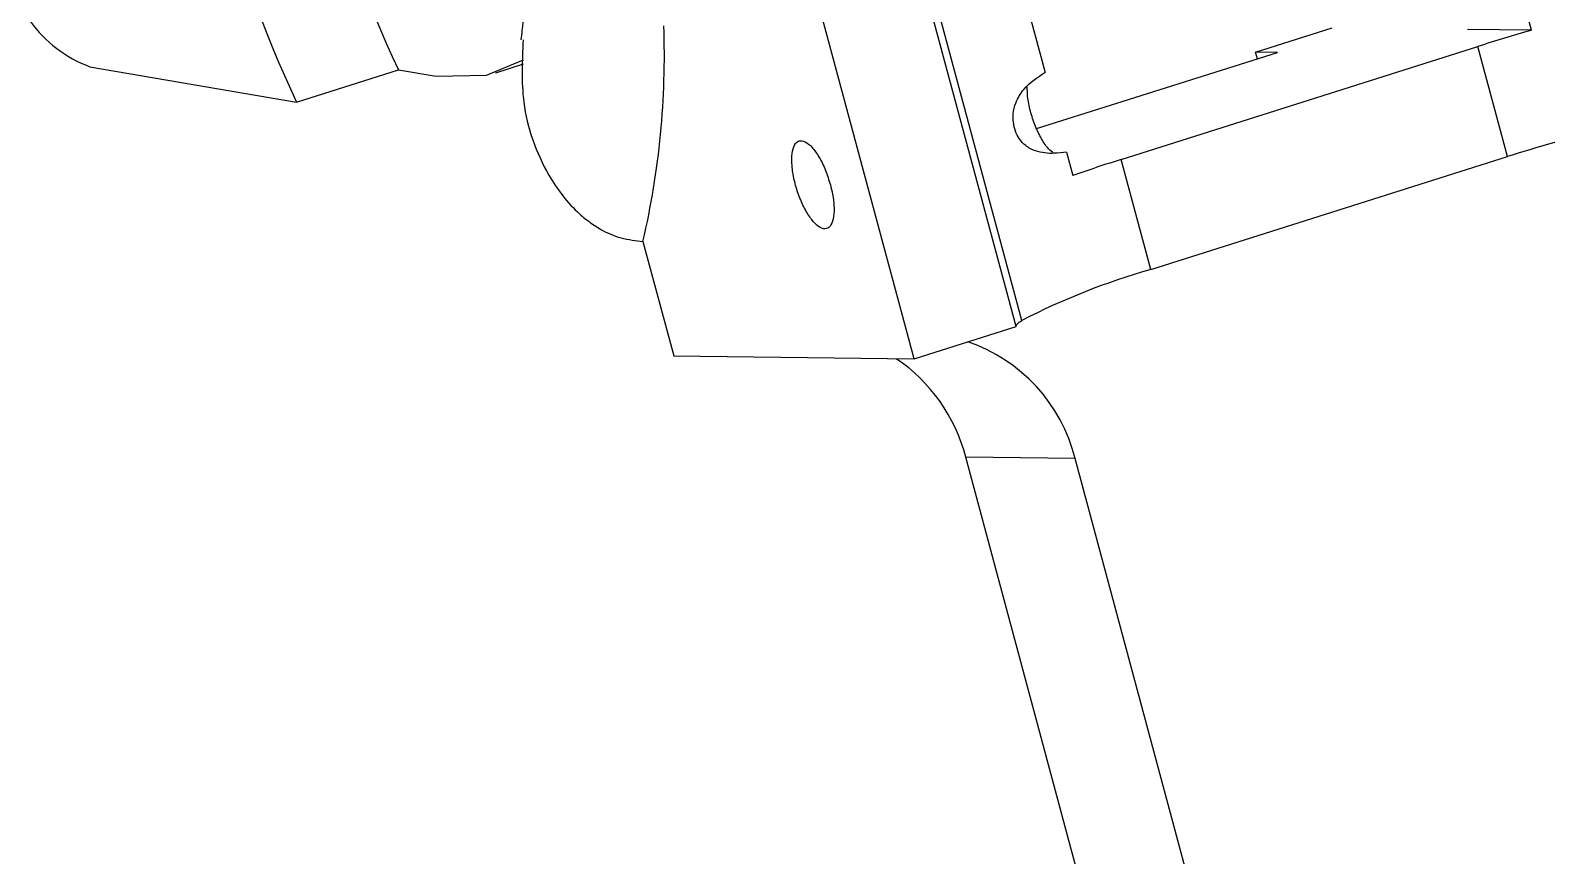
# Model space of a CAD drawing. Header units: millimetres. Extents: x 15 to 1184, y 5 to 836.
# Drawn here: x 787.28 to 813.7, y 581.15 to 595.53 of the extents above; entities that cross this region are included whole.
import ezdxf

# ---------------------------------------------------------------- set-up
doc = ezdxf.new("R2010")
doc.units = ezdxf.units.MM
doc.layers.get('0').update_dxf_attribs({"lineweight": 18})

msp = doc.modelspace()

# ---------------------------------------------------------------- linework, layer by layer
at = {"color": 7, "linetype": 'Continuous', "lineweight": 25}
for p, q in [((804.454, 590.367), (797.737, 615.317)), ((802.678, 589.804), (796.344, 613.335)), ((804.554, 590.474), (802.229, 599.111)), ((804.407, 596.836), (804.957, 594.796)), ((813.431, 595.529), (813.321, 595.938)), ((808.625, 595.15), (809.957, 595.571)), ((813.431, 595.529), (812.318, 595.543)), ((804.811, 593.816), (809.006, 595.145)), ((806.283, 593.28), (812.497, 595.248)), ((809.006, 595.145), (808.625, 595.15)), ((808.656, 595.034), (808.625, 595.15)), ((813.014, 593.329), (812.497, 595.248)), ((788.313, 594.895), (791.915, 594.28)), ((791.915, 594.28), (793.691, 594.843)), ((793.691, 594.843), (794.347, 594.731)), ((795.386, 594.79), (795.868, 594.943)), ((805.331, 593.407), (805.441, 592.998)), ((806.799, 591.36), (806.283, 593.28)), ((806.799, 591.36), (813.014, 593.329)), ((797.951, 591.851), (798.488, 589.856)), ((802.678, 589.804), (804.454, 590.367)), ((798.488, 589.856), (802.678, 589.804)), ((805.481, 588.069), (803.576, 588.092)), ((806.7, 576.489), (803.576, 588.092)), ((808.581, 576.553), (805.481, 588.069))]:
    msp.add_line(p, q, dxfattribs=at)
for points in [[(794.347, 594.731), (795.225, 594.746), (795.868, 595.016)], [(804.454, 590.367), (804.453, 590.377), (804.456, 590.388), (804.463, 590.4), (804.474, 590.413), (804.488, 590.427), (804.506, 590.442), (804.528, 590.457), (804.554, 590.474)]]:
    msp.add_lwpolyline(points, dxfattribs=at)
for centre, radius, start, end in [((811.153, 603.129), 19.329, 181.3116, 205.3839), ((809.378, 602.566), 19.329, 181.3116, 205.3839), ((789.09, 596.985), 2.23, 215.5876, 249.6139), ((784.029, 595.093), 14.295, 346.8912, 2.0563), ((822.778, 562.736), 34.099, 105.9098, 107.5482), ((823.779, 559.24), 35.748, 102.0359, 107.5252), ((814.023, 568.758), 25.714, 107.5191, 109.4972), ((810.093, 579.731), 12.087, 105.8135, 117.2752), ((802.691, 587.379), 2.873, 13.8876, 71.2811), ((800.702, 587.348), 2.969, 14.5189, 55.9551)]:
    msp.add_arc(centre, radius, start, end, dxfattribs=at)
for points, knots in [([(795.848, 597.219), (795.855, 597.07), (795.883, 596.464), (795.879, 595.818), (795.831, 595.417), (795.824, 595.362)], [0, 0, 0, 0, 0.406998, 1.660502, 1.859397, 1.859397, 1.859397, 1.859397]), ([(795.864, 595.362), (795.847, 594.998), (795.807, 594.179), (796.191, 593.106), (796.688, 592.452), (797.129, 592.098), (797.5, 591.901), (797.824, 591.865), (797.951, 591.851)], [0, 0, 0, 0, 1.060091, 2.383883, 3.253842, 3.502216, 4.126669, 4.52895, 4.52895, 4.52895, 4.52895]), ([(805.331, 593.407), (805.259, 593.398), (805.072, 593.375), (804.831, 593.398), (804.629, 593.501), (804.51, 593.626), (804.436, 593.77), (804.4, 593.923), (804.399, 594.095), (804.45, 594.302), (804.616, 594.57), (804.824, 594.708), (804.957, 594.796)], [0, 0, 0, 0, 0.227539, 0.595435, 0.808058, 0.972328, 1.104315, 1.236717, 1.36138, 1.54064, 1.816287, 2.303225, 2.303225, 2.303225, 2.303225]), ([(805.107, 593.387), (805.078, 593.409), (805.008, 593.46), (804.894, 593.631), (804.782, 593.863), (804.698, 594.122), (804.648, 594.364), (804.648, 594.492), (804.648, 594.547)], [0, 0, 0, 0, 0.169138, 0.403981, 0.637769, 0.870447, 1.102438, 1.283647, 1.283647, 1.283647, 1.283647]), ([(801.217, 592.835), (801.19, 592.921), (801.137, 593.094), (801.023, 593.325), (800.898, 593.5), (800.775, 593.601), (800.667, 593.616), (800.587, 593.544), (800.543, 593.392), (800.541, 593.177), (800.581, 592.925), (800.658, 592.663), (800.764, 592.42), (800.887, 592.225), (801.012, 592.099), (801.126, 592.056), (801.216, 592.102), (801.272, 592.231), (801.287, 592.428), (801.264, 592.641), (801.23, 592.781), (801.217, 592.835)], [0, 0, 0, 0, 0.193991, 0.387983, 0.581974, 0.775965, 0.969957, 1.163948, 1.357939, 1.55193, 1.745922, 1.939913, 2.133904, 2.327896, 2.521887, 2.715878, 2.90987, 3.103861, 3.297852, 3.491844, 3.61326, 3.61326, 3.61326, 3.61326])]:
    msp.add_open_spline(points, degree=3, knots=knots, dxfattribs=at)

doc.saveas('drawing.dxf')
